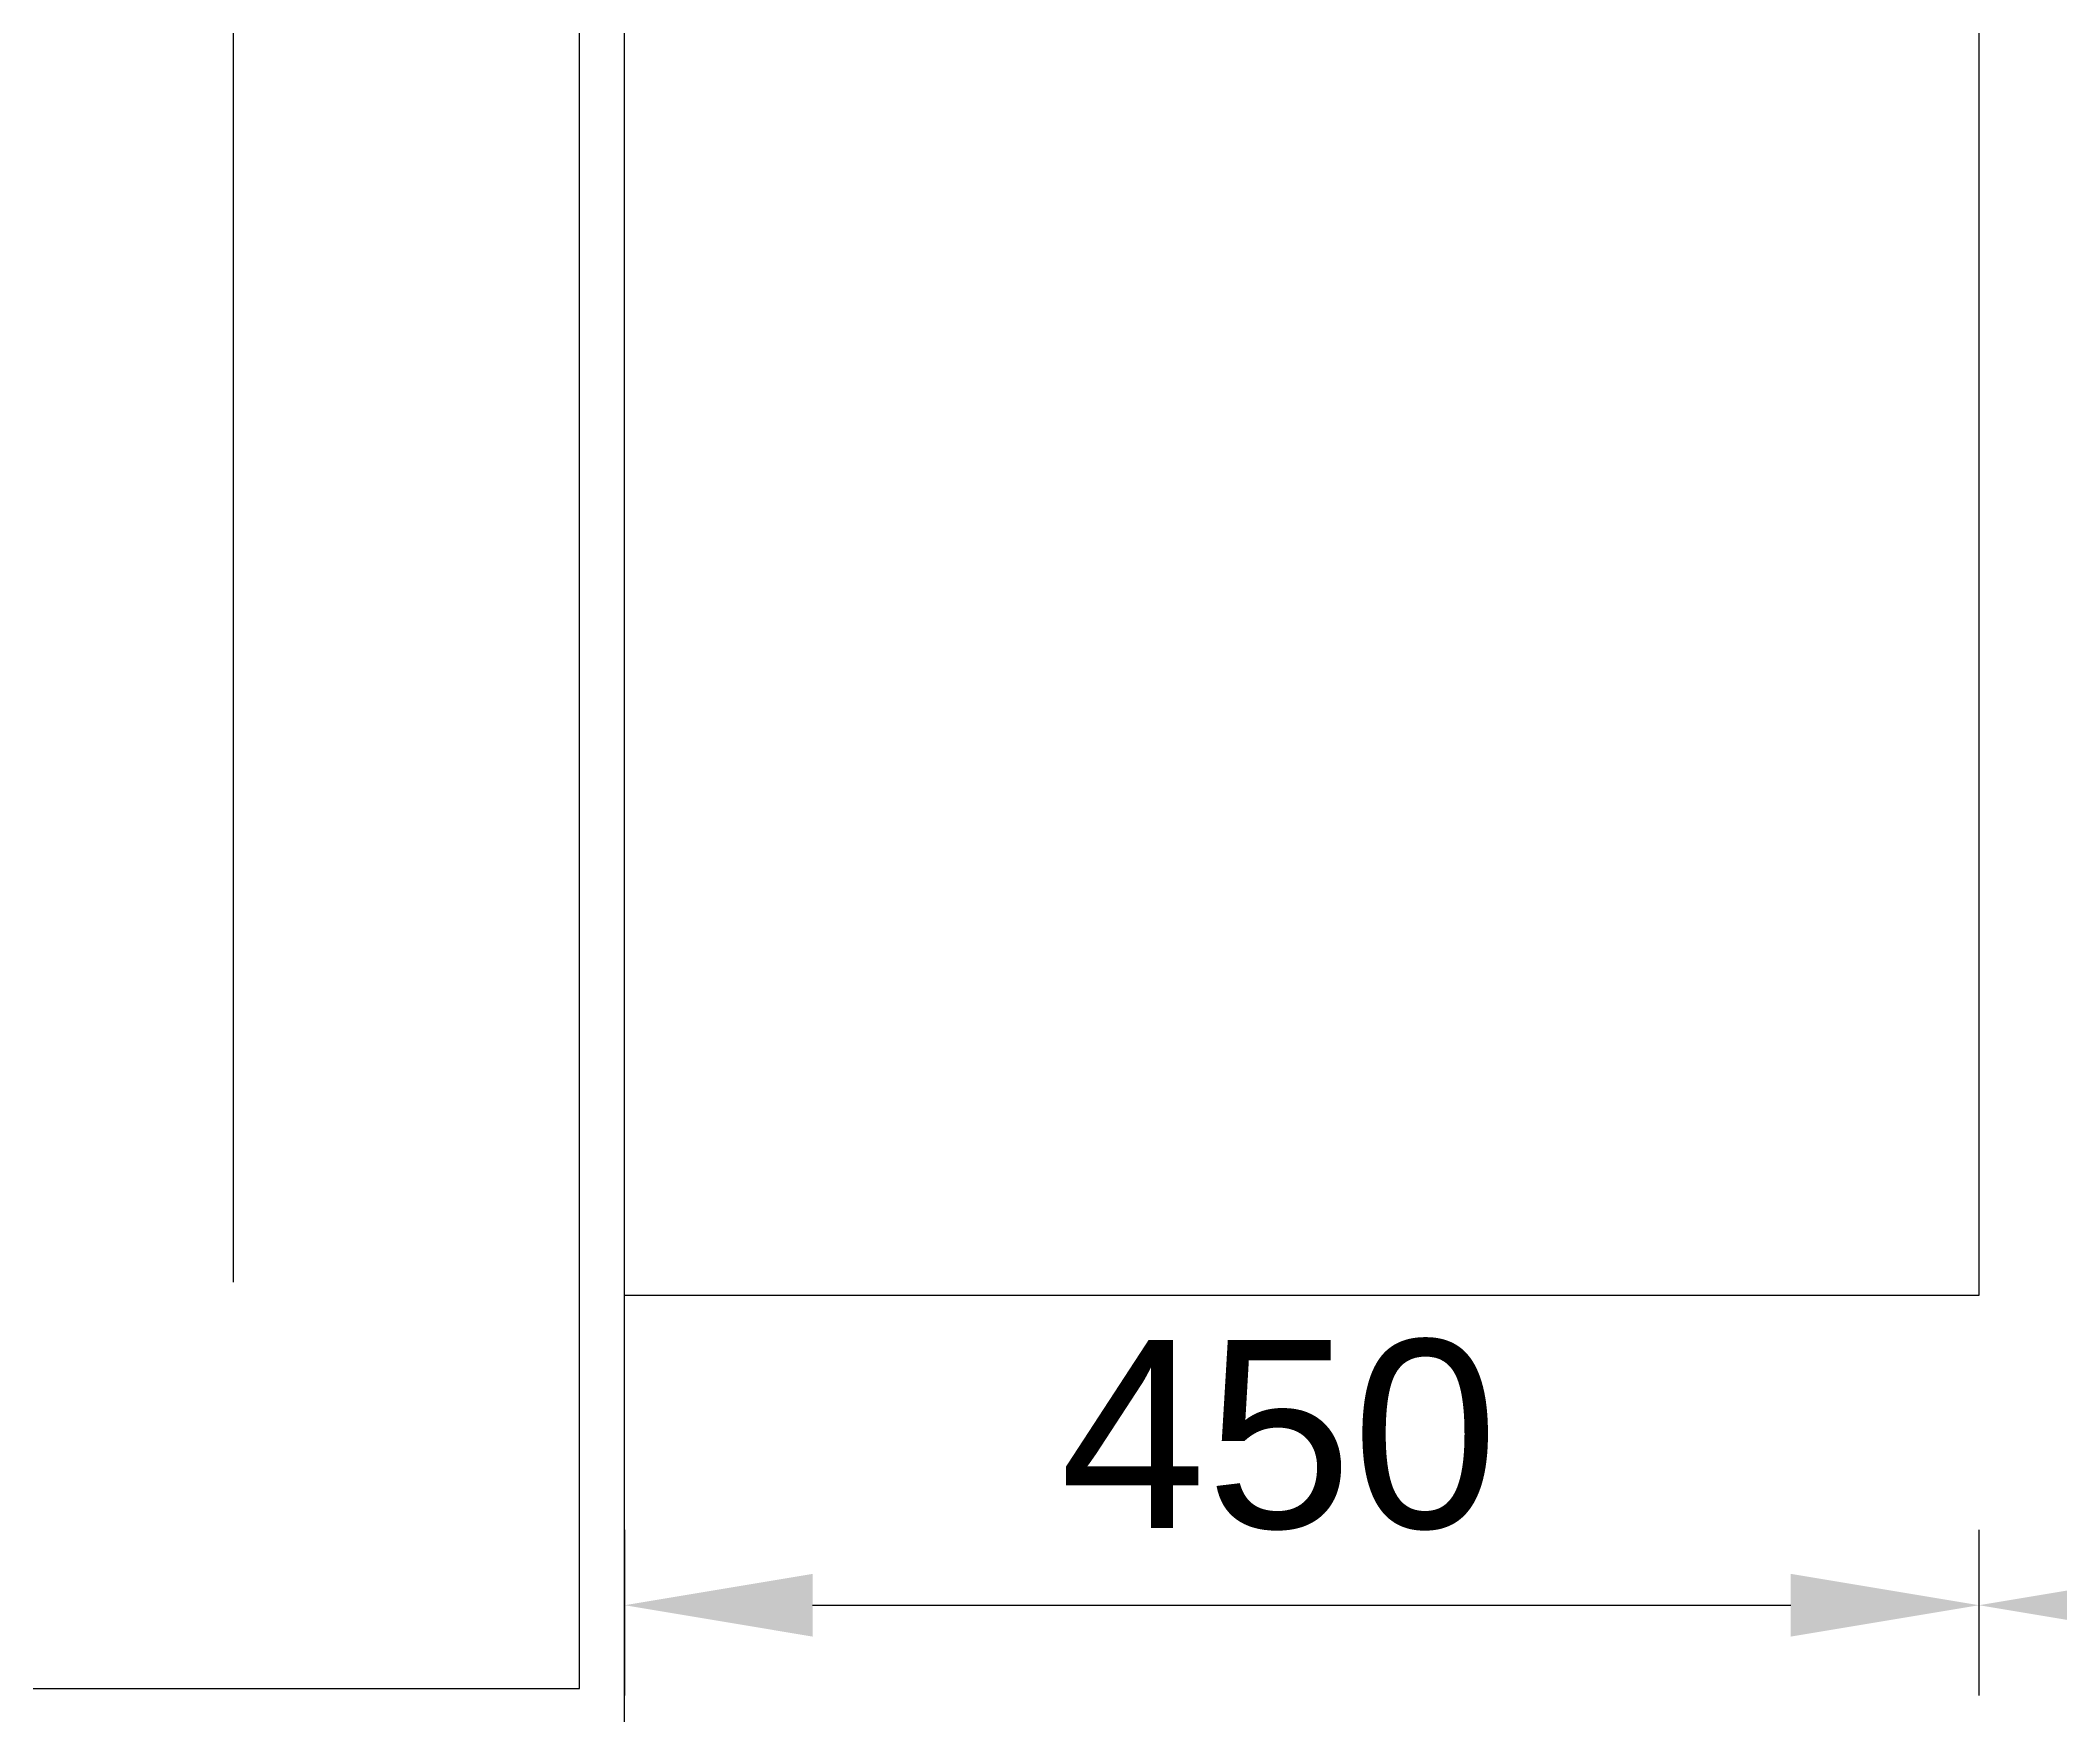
# Model space of a CAD drawing. Extents: x 681461 to 804584, y -183990 to -115925.
# Drawn here: x 684370 to 685041, y -147475 to -146919 of the extents above; entities that cross this region are included whole.
import ezdxf

# ---------------------------------------------------------------- set-up
doc = ezdxf.new("R2010")
doc.units = 0
doc.header["$LTSCALE"] = 900
doc.header["$PDMODE"] = 34
doc.linetypes.add('CENTER', pattern=[2, 1.25, -0.25, 0.25, -0.25])
doc.layers.get('DEFPOINTS').update_dxf_attribs({"color": 3, "linetype": 'CONTINUOUS'})
for name, color, linetype in [('COL', 6, 'CONTINUOUS'), ('DOOR', 163, 'CONTINUOUS'), ('WALL', 1, 'CONTINUOUS')]:
    doc.layers.add(name, color=color, linetype=linetype)
doc.styles.add('ROMANS', font='arial.ttf')
doc.dimstyles.get("Standard").update_dxf_attribs({"dimtxt": 2.5, "dimasz": 2.5, "dimexe": 1.25, "dimexo": 0.625, "dimtad": 1, "dimcen": 2.5, "dimazin": 3, "dimtfac": 1, "dimtmove": 0, "dimatfit": 3})

# ---------------------------------------------------------------- blocks, each defined once
blk = doc.blocks.new('*D27')
at = {"layer": 'DEFPOINTS', "color": 0, "linetype": 'BYBLOCK'}
for p in [(685014.49, -146436.19), (685014.49, -147336.19), (685145.23, -147336.19)]:
    blk.add_point(p, dxfattribs=at)
at = {"layer": 'DOOR', "color": 0, "linetype": 'BYBLOCK'}
for p, q in [((685120.23, -146436.19), (685175.23, -146436.19)), ((685120.23, -147336.19), (685175.23, -147336.19))]:
    blk.add_line(p, q, dxfattribs=at)
at = {"layer": 'DOOR', "color": 3, "linetype": 'BYBLOCK'}
blk.add_line((685145.23, -146498.69), (685145.23, -147273.69), dxfattribs=at)
for points in [[(685134.81, -146498.69), (685155.65, -146498.69), (685145.23, -146436.19)], [(685134.81, -147273.69), (685155.65, -147273.69), (685145.23, -147336.19)]]:
    blk.add_solid(points, dxfattribs=at)
at = {"layer": 'DOOR', "color": 6, "linetype": 'CONTINUOUS', "style": 'ROMANS'}
blk.add_text('900', height=62.5, rotation=90, dxfattribs=at).set_placement((685119.57, -146966.54))
blk = doc.blocks.new('*D28')
at = {"layer": 'DEFPOINTS', "color": 0, "linetype": 'BYBLOCK'}
for p in [(684564.49, -147336.19), (685014.49, -147336.19), (685014.49, -147439.07)]:
    blk.add_point(p, dxfattribs=at)
at = {"layer": 'DOOR', "color": 0, "linetype": 'BYBLOCK'}
for p, q in [((684564.49, -147414.07), (684564.49, -147469.07)), ((685014.49, -147414.07), (685014.49, -147469.07))]:
    blk.add_line(p, q, dxfattribs=at)
at = {"layer": 'DOOR', "color": 3, "linetype": 'BYBLOCK'}
blk.add_line((684626.99, -147439.07), (684951.99, -147439.07), dxfattribs=at)
for points in [[(684626.99, -147428.65), (684626.99, -147449.49), (684564.49, -147439.07)], [(684951.99, -147428.65), (684951.99, -147449.49), (685014.49, -147439.07)]]:
    blk.add_solid(points, dxfattribs=at)
at = {"layer": 'DOOR', "color": 6, "linetype": 'CONTINUOUS', "style": 'ROMANS'}
blk.add_text('450', height=62.5, dxfattribs=at).set_placement((684709.13, -147413.41))
blk = doc.blocks.new('*D29')
at = {"layer": 'DEFPOINTS', "color": 0, "linetype": 'BYBLOCK'}
for p in [(685014.49, -147336.19), (685589.49, -147336.19), (685589.49, -147439.07)]:
    blk.add_point(p, dxfattribs=at)
at = {"layer": 'DOOR', "color": 0, "linetype": 'BYBLOCK'}
for p, q in [((685014.49, -147414.07), (685014.49, -147469.07)), ((685589.49, -147414.07), (685589.49, -147469.07))]:
    blk.add_line(p, q, dxfattribs=at)
at = {"layer": 'DOOR', "color": 3, "linetype": 'BYBLOCK'}
blk.add_line((685076.99, -147439.07), (685526.99, -147439.07), dxfattribs=at)
for points in [[(685076.99, -147428.65), (685076.99, -147449.49), (685014.49, -147439.07)], [(685526.99, -147428.65), (685526.99, -147449.49), (685589.49, -147439.07)]]:
    blk.add_solid(points, dxfattribs=at)
at = {"layer": 'DOOR', "color": 6, "linetype": 'CONTINUOUS', "style": 'ROMANS'}
blk.add_text('575', height=62.5, dxfattribs=at).set_placement((685221.63, -147413.54))

msp = doc.modelspace()

# ---------------------------------------------------------------- linework, layer by layer
at = {"layer": 'COL', "color": 9, "linetype": 'CENTER'}
msp.add_line((684434.534, -147331.774), (684434.534, -145988.907), dxfattribs=at)
at = {"layer": 'DOOR', "color": 30, "linetype": 'BYBLOCK'}
msp.add_lwpolyline([(684564.489, -147336.187), (684564.489, -146436.187), (685014.489, -146436.187), (685014.489, -147336.187)], close=True, dxfattribs=at)
at = {"layer": 'WALL', "color": 8, "linetype": 'CONTINUOUS'}
msp.add_line((684564.489, -147481.774), (684564.489, -146436.774), dxfattribs=at)
at = {"layer": 'WALL', "color": 6}
msp.add_lwpolyline([(684319.489, -147466.774), (684549.489, -147466.774), (684549.489, -146716.774), (684319.489, -146716.774)], close=True, dxfattribs=at)

# ---------------------------------------------------------------- dimensions: what is measured, and where the dimension line sits
at = {"layer": 'DOOR', "color": 30, "linetype": 'BYBLOCK'}
dim = msp.add_linear_dim(base=(685145.229, -147336.187), p1=(685014.489, -146436.187), p2=(685014.489, -147336.187), angle=90, dimstyle='Standard', dxfattribs=at)
dim.commit()
dim.dimension.update_dxf_attribs({"geometry": '*D27', "text_midpoint": (685088.318, -146886.187)})
for base, p1, p2, picture, middle in [((685014.489, -147439.07), (684564.489, -147336.187), (685014.489, -147336.187), '*D28', (684789.489, -147382.159)), ((685589.49, -147439.07), (685014.489, -147336.187), (685589.49, -147336.187), '*D29', (685301.99, -147382.287))]:
    dim = msp.add_linear_dim(base=base, p1=p1, p2=p2, dimstyle='Standard', dxfattribs=at)
    dim.commit()
    dim.dimension.update_dxf_attribs({"geometry": picture, "text_midpoint": middle})

doc.saveas('drawing.dxf')
